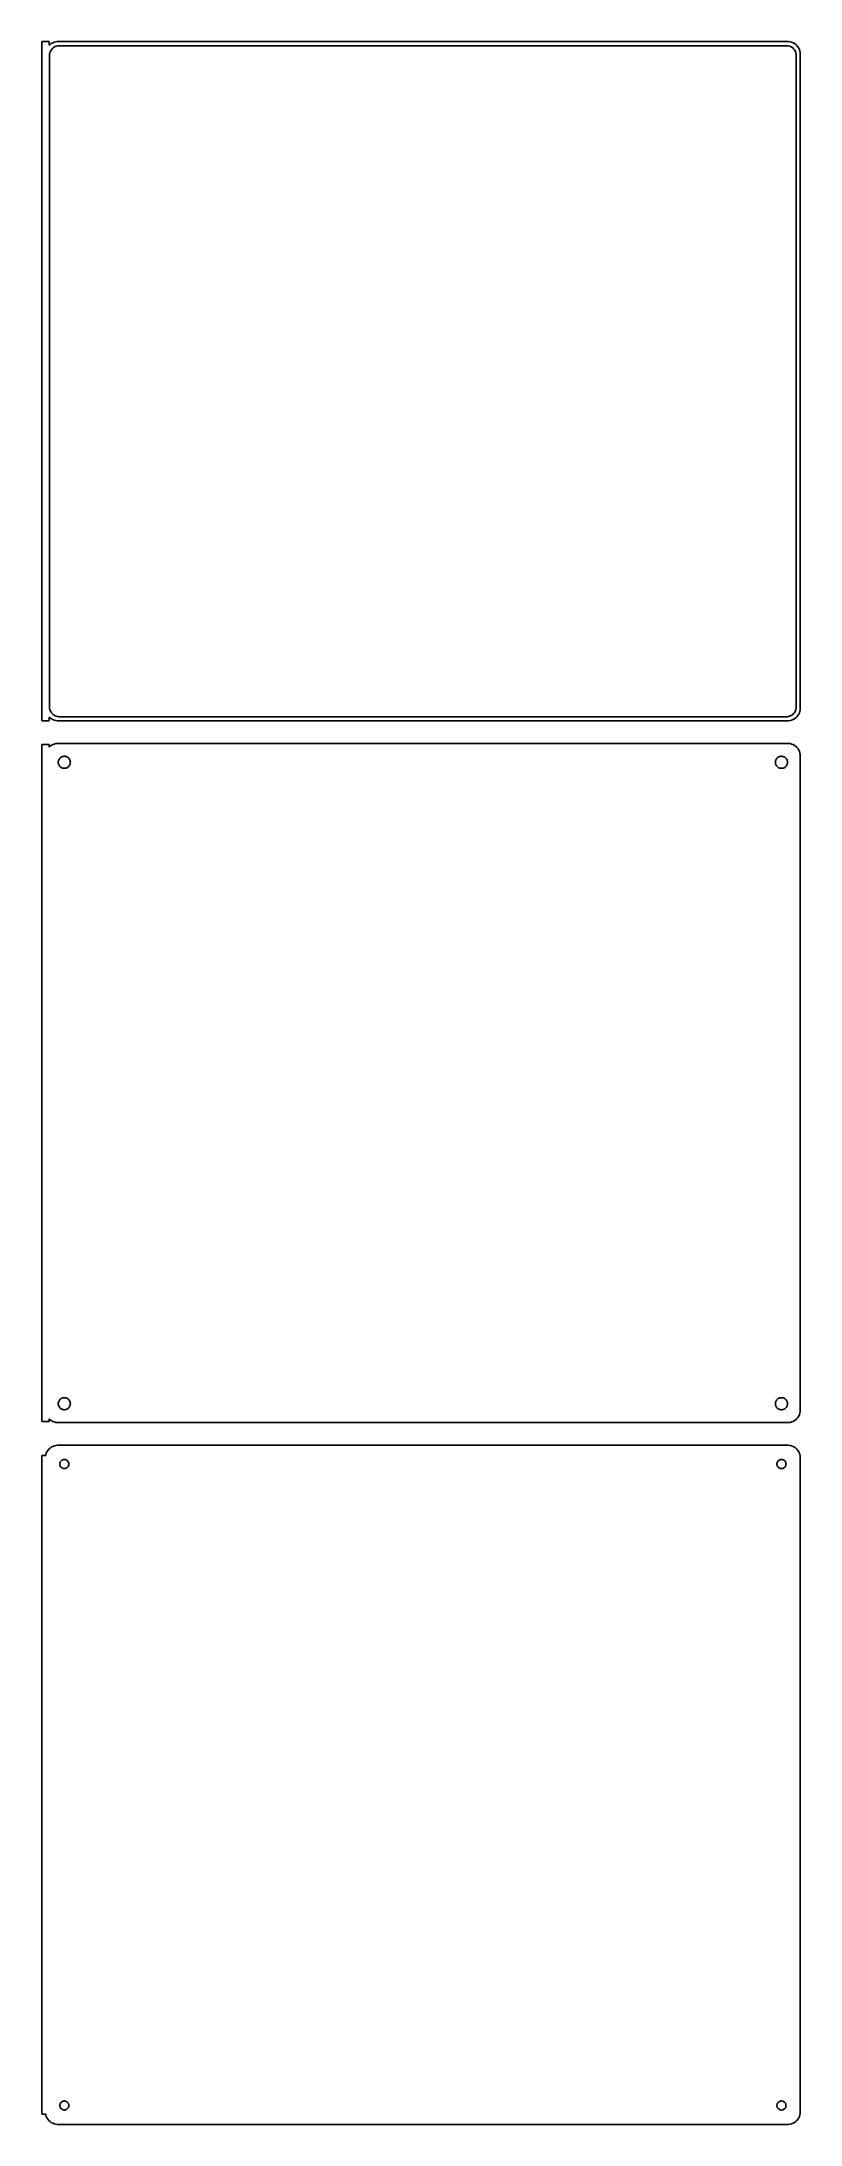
# Model space of a CAD drawing. Header units: metres. Extents: x -152 to 150, y 423 to 1251.
import ezdxf

# ---------------------------------------------------------------- set-up
doc = ezdxf.new("R2010")
doc.units = ezdxf.units.M

msp = doc.modelspace()

# ---------------------------------------------------------------- linework, layer by layer
for p, q in [((-148.5, 1250.99), (-151.5, 1250.99)), ((-151.5, 1250.99), (-151.5, 981.01)), ((-148.5, 1249.56), (-148.5, 1250.99)), ((-147.129, 1250.52), (-147.679, 1250.22)), ((-146.545, 1250.76), (-147.129, 1250.52)), ((-145.937, 1250.91), (-146.545, 1250.76)), ((-145.314, 1250.99), (-145.937, 1250.91)), ((145.314, 1250.99), (-145.314, 1250.99)), ((145.937, 1250.91), (145.314, 1250.99)), ((146.545, 1250.76), (145.937, 1250.91)), ((147.129, 1250.52), (146.545, 1250.76)), ((147.679, 1250.22), (147.129, 1250.52)), ((-148.187, 1249.85), (-148.5, 1249.56)), ((-148.373, 1245.5), (-148.342, 1245.99)), ((-148.373, 986.5), (-148.373, 1245.5)), ((-148.342, 1245.99), (-148.251, 1246.46)), ((-148.251, 1246.46), (-148.101, 1246.93)), ((-147.679, 1250.22), (-148.187, 1249.85)), ((-148.101, 1246.93), (-147.894, 1247.37)), ((-147.894, 1247.37), (-147.633, 1247.78)), ((-147.633, 1247.78), (-147.323, 1248.15)), ((-147.323, 1248.15), (-146.969, 1248.48)), ((-146.969, 1248.48), (-146.575, 1248.77)), ((-146.575, 1248.77), (-146.149, 1249)), ((-146.149, 1249), (-145.697, 1249.18)), ((-145.697, 1249.18), (-145.226, 1249.3)), ((-145.226, 1249.3), (-144.743, 1249.36)), ((-144.743, 1249.36), (144.743, 1249.36)), ((144.743, 1249.36), (145.226, 1249.3)), ((145.226, 1249.3), (145.697, 1249.18)), ((145.697, 1249.18), (146.149, 1249)), ((146.149, 1249), (146.575, 1248.77)), ((146.575, 1248.77), (146.969, 1248.48)), ((146.969, 1248.48), (147.323, 1248.15)), ((147.323, 1248.15), (147.633, 1247.78)), ((147.633, 1247.78), (147.894, 1247.37)), ((148.187, 1249.85), (147.679, 1250.22)), ((147.894, 1247.37), (148.101, 1246.93)), ((148.101, 1246.93), (148.251, 1246.46)), ((148.645, 1249.42), (148.187, 1249.85)), ((148.251, 1246.46), (148.342, 1245.99)), ((148.342, 1245.99), (148.373, 1245.5)), ((148.373, 1245.5), (148.373, 986.5)), ((149.045, 1248.94), (148.645, 1249.42)), ((149.382, 1248.41), (149.045, 1248.94)), ((149.649, 1247.84), (149.382, 1248.41)), ((149.843, 1247.24), (149.649, 1247.84)), ((149.961, 1246.63), (149.843, 1247.24)), ((150, 1246), (149.961, 1246.63)), ((150, 986), (150, 1246)), ((-148.342, 986.015), (-148.373, 986.5)), ((-148.251, 985.537), (-148.342, 986.015)), ((-148.101, 985.074), (-148.251, 985.537)), ((148.251, 985.537), (148.101, 985.074)), ((148.342, 986.015), (148.251, 985.537)), ((148.373, 986.5), (148.342, 986.015)), ((149.843, 984.757), (149.961, 985.373)), ((149.961, 985.373), (150, 986)), ((-151.5, 981.01), (-148.5, 981.01)), ((-148.5, 982.441), (-148.187, 982.147)), ((-148.5, 981.01), (-148.5, 982.441)), ((-148.187, 982.147), (-147.679, 981.778)), ((-147.894, 984.634), (-148.101, 985.074)), ((-147.633, 984.224), (-147.894, 984.634)), ((-147.679, 981.778), (-147.129, 981.476)), ((-147.323, 983.849), (-147.633, 984.224)), ((-146.969, 983.516), (-147.323, 983.849)), ((-147.129, 981.476), (-146.545, 981.245)), ((-146.575, 983.23), (-146.969, 983.516)), ((-146.149, 982.996), (-146.575, 983.23)), ((-146.545, 981.245), (-145.937, 981.089)), ((-145.697, 982.817), (-146.149, 982.996)), ((-145.937, 981.089), (-145.314, 981.01)), ((-145.226, 982.696), (-145.697, 982.817)), ((-145.314, 981.01), (145.314, 981.01)), ((-144.743, 982.635), (-145.226, 982.696)), ((144.743, 982.635), (-144.743, 982.635)), ((145.226, 982.696), (144.743, 982.635)), ((145.697, 982.817), (145.226, 982.696)), ((145.314, 981.01), (145.937, 981.089)), ((146.149, 982.996), (145.697, 982.817)), ((145.937, 981.089), (146.545, 981.245)), ((146.575, 983.23), (146.149, 982.996)), ((146.545, 981.245), (147.129, 981.476)), ((146.969, 983.516), (146.575, 983.23)), ((147.323, 983.849), (146.969, 983.516)), ((147.129, 981.476), (147.679, 981.778)), ((147.633, 984.224), (147.323, 983.849)), ((147.894, 984.634), (147.633, 984.224)), ((147.679, 981.778), (148.187, 982.147)), ((148.101, 985.074), (147.894, 984.634)), ((148.187, 982.147), (148.645, 982.577)), ((148.645, 982.577), (149.045, 983.061)), ((149.045, 983.061), (149.382, 983.591)), ((149.382, 983.591), (149.649, 984.159)), ((149.649, 984.159), (149.843, 984.757)), ((-148.5, 971.615), (-151.5, 971.615)), ((-151.5, 971.615), (-151.5, 702.385)), ((-148.5, 970.559), (-148.5, 971.615)), ((-148.187, 970.853), (-148.5, 970.559)), ((-147.679, 971.222), (-148.187, 970.853)), ((-147.129, 971.524), (-147.679, 971.222)), ((-146.545, 971.755), (-147.129, 971.524)), ((-145.937, 971.911), (-146.545, 971.755)), ((-145.314, 971.99), (-145.937, 971.911)), ((145.314, 971.99), (-145.314, 971.99)), ((145.937, 971.911), (145.314, 971.99)), ((146.545, 971.755), (145.937, 971.911)), ((147.129, 971.524), (146.545, 971.755)), ((147.679, 971.222), (147.129, 971.524)), ((148.187, 970.853), (147.679, 971.222)), ((148.645, 970.423), (148.187, 970.853)), ((149.045, 969.939), (148.645, 970.423)), ((149.382, 969.409), (149.045, 969.939)), ((149.649, 968.841), (149.382, 969.409)), ((149.843, 968.243), (149.649, 968.841)), ((-144.9, 964.5), (-144.881, 964.801)), ((-144.881, 964.199), (-144.9, 964.5)), ((-144.881, 964.801), (-144.825, 965.097)), ((-144.825, 963.903), (-144.881, 964.199)), ((-144.825, 965.097), (-144.731, 965.383)), ((-144.731, 963.617), (-144.825, 963.903)), ((-144.731, 965.383), (-144.603, 965.656)), ((-144.603, 963.344), (-144.731, 963.617)), ((-144.603, 965.656), (-144.442, 965.911)), ((-144.442, 963.089), (-144.603, 963.344)), ((-144.442, 965.911), (-144.25, 966.143)), ((-144.25, 962.857), (-144.442, 963.089)), ((-144.25, 966.143), (-144.03, 966.349)), ((-144.03, 962.651), (-144.25, 962.857)), ((-144.03, 966.349), (-143.786, 966.526)), ((-143.786, 962.474), (-144.03, 962.651)), ((-143.786, 966.526), (-143.522, 966.672)), ((-143.522, 962.328), (-143.786, 962.474)), ((-143.522, 966.672), (-143.242, 966.783)), ((-143.242, 962.217), (-143.522, 962.328)), ((-143.242, 966.783), (-142.95, 966.857)), ((-142.95, 962.143), (-143.242, 962.217)), ((-142.95, 966.857), (-142.651, 966.895)), ((-142.651, 962.105), (-142.95, 962.143)), ((-142.651, 966.895), (-142.349, 966.895)), ((-142.349, 962.105), (-142.651, 962.105)), ((-142.349, 966.895), (-142.05, 966.857)), ((-142.05, 962.143), (-142.349, 962.105)), ((-142.05, 966.857), (-141.758, 966.783)), ((-141.758, 962.217), (-142.05, 962.143)), ((-141.758, 966.783), (-141.478, 966.672)), ((-141.478, 962.328), (-141.758, 962.217)), ((-141.478, 966.672), (-141.214, 966.526)), ((-141.214, 962.474), (-141.478, 962.328)), ((-141.214, 966.526), (-140.97, 966.349)), ((-140.97, 962.651), (-141.214, 962.474)), ((-140.97, 966.349), (-140.75, 966.143)), ((-140.75, 962.857), (-140.97, 962.651)), ((-140.75, 966.143), (-140.558, 965.911)), ((-140.558, 963.089), (-140.75, 962.857)), ((-140.558, 965.911), (-140.397, 965.656)), ((-140.397, 963.344), (-140.558, 963.089)), ((-140.397, 965.656), (-140.269, 965.383)), ((-140.269, 963.617), (-140.397, 963.344)), ((-140.269, 965.383), (-140.175, 965.097)), ((-140.175, 963.903), (-140.269, 963.617)), ((-140.175, 965.097), (-140.119, 964.801)), ((-140.119, 964.199), (-140.175, 963.903)), ((-140.119, 964.801), (-140.1, 964.5)), ((-140.1, 964.5), (-140.119, 964.199)), ((140.1, 964.5), (140.119, 964.801)), ((140.119, 964.199), (140.1, 964.5)), ((140.119, 964.801), (140.175, 965.097)), ((140.175, 963.903), (140.119, 964.199)), ((140.175, 965.097), (140.269, 965.383)), ((140.269, 963.617), (140.175, 963.903)), ((140.269, 965.383), (140.397, 965.656)), ((140.397, 963.344), (140.269, 963.617)), ((140.397, 965.656), (140.558, 965.911)), ((140.558, 963.089), (140.397, 963.344)), ((140.558, 965.911), (140.75, 966.143)), ((140.75, 962.857), (140.558, 963.089)), ((140.75, 966.143), (140.97, 966.349)), ((140.97, 962.651), (140.75, 962.857)), ((140.97, 966.349), (141.214, 966.526)), ((141.214, 962.474), (140.97, 962.651)), ((141.214, 966.526), (141.478, 966.672)), ((141.478, 962.328), (141.214, 962.474)), ((141.478, 966.672), (141.758, 966.783)), ((141.758, 962.217), (141.478, 962.328)), ((141.758, 966.783), (142.05, 966.857)), ((142.05, 962.143), (141.758, 962.217)), ((142.05, 966.857), (142.349, 966.895)), ((142.349, 962.105), (142.05, 962.143)), ((142.349, 966.895), (142.651, 966.895)), ((142.651, 962.105), (142.349, 962.105)), ((142.651, 966.895), (142.95, 966.857)), ((142.95, 962.143), (142.651, 962.105)), ((142.95, 966.857), (143.242, 966.783)), ((143.242, 962.217), (142.95, 962.143)), ((143.242, 966.783), (143.522, 966.672)), ((143.522, 962.328), (143.242, 962.217)), ((143.522, 966.672), (143.786, 966.526)), ((143.786, 962.474), (143.522, 962.328)), ((143.786, 966.526), (144.03, 966.349)), ((144.03, 962.651), (143.786, 962.474)), ((144.03, 966.349), (144.25, 966.143)), ((144.25, 962.857), (144.03, 962.651)), ((144.25, 966.143), (144.442, 965.911)), ((144.442, 963.089), (144.25, 962.857)), ((144.442, 965.911), (144.603, 965.656)), ((144.603, 963.344), (144.442, 963.089)), ((144.603, 965.656), (144.731, 965.383)), ((144.731, 963.617), (144.603, 963.344)), ((144.731, 965.383), (144.825, 965.097)), ((144.825, 963.903), (144.731, 963.617)), ((144.825, 965.097), (144.881, 964.801)), ((144.881, 964.199), (144.825, 963.903)), ((144.881, 964.801), (144.9, 964.5)), ((144.9, 964.5), (144.881, 964.199)), ((149.961, 967.627), (149.843, 968.243)), ((150, 967), (149.961, 967.627)), ((150, 707), (150, 967)), ((-144.9, 709.5), (-144.881, 709.801)), ((-144.881, 709.199), (-144.9, 709.5)), ((-144.881, 709.801), (-144.825, 710.097)), ((-144.825, 708.903), (-144.881, 709.199)), ((-144.825, 710.097), (-144.731, 710.383)), ((-144.731, 708.617), (-144.825, 708.903)), ((-144.731, 710.383), (-144.603, 710.656)), ((-144.603, 708.344), (-144.731, 708.617)), ((-144.603, 710.656), (-144.442, 710.911)), ((-144.442, 708.089), (-144.603, 708.344)), ((-144.442, 710.911), (-144.25, 711.143)), ((-144.25, 707.857), (-144.442, 708.089)), ((-144.25, 711.143), (-144.03, 711.349)), ((-144.03, 707.651), (-144.25, 707.857)), ((-144.03, 711.349), (-143.786, 711.526)), ((-143.786, 707.474), (-144.03, 707.651)), ((-143.786, 711.526), (-143.522, 711.672)), ((-143.522, 707.328), (-143.786, 707.474)), ((-143.522, 711.672), (-143.242, 711.783)), ((-143.242, 707.217), (-143.522, 707.328)), ((-143.242, 711.783), (-142.95, 711.857)), ((-142.95, 707.143), (-143.242, 707.217)), ((-142.95, 711.857), (-142.651, 711.895)), ((-142.651, 707.105), (-142.95, 707.143)), ((-142.651, 711.895), (-142.349, 711.895)), ((-142.349, 707.105), (-142.651, 707.105)), ((-142.349, 711.895), (-142.05, 711.857)), ((-142.05, 707.143), (-142.349, 707.105)), ((-142.05, 711.857), (-141.758, 711.783)), ((-141.758, 707.217), (-142.05, 707.143)), ((-141.758, 711.783), (-141.478, 711.672)), ((-141.478, 707.328), (-141.758, 707.217)), ((-141.478, 711.672), (-141.214, 711.526)), ((-141.214, 707.474), (-141.478, 707.328)), ((-141.214, 711.526), (-140.97, 711.349)), ((-140.97, 707.651), (-141.214, 707.474)), ((-140.97, 711.349), (-140.75, 711.143)), ((-140.75, 707.857), (-140.97, 707.651)), ((-140.75, 711.143), (-140.558, 710.911)), ((-140.558, 708.089), (-140.75, 707.857)), ((-140.558, 710.911), (-140.397, 710.656)), ((-140.397, 708.344), (-140.558, 708.089)), ((-140.397, 710.656), (-140.269, 710.383)), ((-140.269, 708.617), (-140.397, 708.344)), ((-140.269, 710.383), (-140.175, 710.097)), ((-140.175, 708.903), (-140.269, 708.617)), ((-140.175, 710.097), (-140.119, 709.801)), ((-140.119, 709.199), (-140.175, 708.903)), ((-140.119, 709.801), (-140.1, 709.5)), ((-140.1, 709.5), (-140.119, 709.199)), ((140.1, 709.5), (140.119, 709.801)), ((140.119, 709.199), (140.1, 709.5)), ((140.119, 709.801), (140.175, 710.097)), ((140.175, 708.903), (140.119, 709.199)), ((140.175, 710.097), (140.269, 710.383)), ((140.269, 708.617), (140.175, 708.903)), ((140.269, 710.383), (140.397, 710.656)), ((140.397, 708.344), (140.269, 708.617)), ((140.397, 710.656), (140.558, 710.911)), ((140.558, 708.089), (140.397, 708.344)), ((140.558, 710.911), (140.75, 711.143)), ((140.75, 707.857), (140.558, 708.089)), ((140.75, 711.143), (140.97, 711.349)), ((140.97, 707.651), (140.75, 707.857)), ((140.97, 711.349), (141.214, 711.526)), ((141.214, 707.474), (140.97, 707.651)), ((141.214, 711.526), (141.478, 711.672)), ((141.478, 707.328), (141.214, 707.474)), ((141.478, 711.672), (141.758, 711.783)), ((141.758, 707.217), (141.478, 707.328)), ((141.758, 711.783), (142.05, 711.857)), ((142.05, 707.143), (141.758, 707.217)), ((142.05, 711.857), (142.349, 711.895)), ((142.349, 707.105), (142.05, 707.143)), ((142.349, 711.895), (142.651, 711.895)), ((142.651, 707.105), (142.349, 707.105)), ((142.651, 711.895), (142.95, 711.857)), ((142.95, 707.143), (142.651, 707.105)), ((142.95, 711.857), (143.242, 711.783)), ((143.242, 707.217), (142.95, 707.143)), ((143.242, 711.783), (143.522, 711.672)), ((143.522, 707.328), (143.242, 707.217)), ((143.522, 711.672), (143.786, 711.526)), ((143.786, 707.474), (143.522, 707.328)), ((143.786, 711.526), (144.03, 711.349)), ((144.03, 707.651), (143.786, 707.474)), ((144.03, 711.349), (144.25, 711.143)), ((144.25, 707.857), (144.03, 707.651)), ((144.25, 711.143), (144.442, 710.911)), ((144.442, 708.089), (144.25, 707.857)), ((144.442, 710.911), (144.603, 710.656)), ((144.603, 708.344), (144.442, 708.089)), ((144.603, 710.656), (144.731, 710.383)), ((144.731, 708.617), (144.603, 708.344)), ((144.731, 710.383), (144.825, 710.097)), ((144.825, 708.903), (144.731, 708.617)), ((144.825, 710.097), (144.881, 709.801)), ((144.881, 709.199), (144.825, 708.903)), ((144.881, 709.801), (144.9, 709.5)), ((144.9, 709.5), (144.881, 709.199)), ((148.645, 703.577), (149.045, 704.061)), ((149.045, 704.061), (149.382, 704.591)), ((149.382, 704.591), (149.649, 705.159)), ((149.649, 705.159), (149.843, 705.757)), ((149.843, 705.757), (149.961, 706.373)), ((149.961, 706.373), (150, 707)), ((-151.5, 702.385), (-148.5, 702.385)), ((-148.5, 702.385), (-148.5, 703.441)), ((-148.5, 703.441), (-148.187, 703.147)), ((-148.187, 703.147), (-147.679, 702.778)), ((-147.679, 702.778), (-147.129, 702.476)), ((-147.129, 702.476), (-146.545, 702.245)), ((-146.545, 702.245), (-145.937, 702.089)), ((-145.937, 702.089), (-145.314, 702.01)), ((-145.314, 702.01), (145.314, 702.01)), ((145.314, 702.01), (145.937, 702.089)), ((145.937, 702.089), (146.545, 702.245)), ((146.545, 702.245), (147.129, 702.476)), ((147.129, 702.476), (147.679, 702.778)), ((147.679, 702.778), (148.187, 703.147)), ((148.187, 703.147), (148.645, 703.577)), ((-149.9, 688.944), (-151.5, 688.944)), ((-151.5, 688.944), (-151.5, 427.056)), ((-149.843, 689.243), (-149.9, 688.944)), ((-149.649, 689.841), (-149.843, 689.243)), ((-149.382, 690.409), (-149.649, 689.841)), ((-149.045, 690.939), (-149.382, 690.409)), ((-148.645, 691.423), (-149.045, 690.939)), ((-148.187, 691.853), (-148.645, 691.423)), ((-147.679, 692.222), (-148.187, 691.853)), ((-147.129, 692.524), (-147.679, 692.222)), ((-146.545, 692.755), (-147.129, 692.524)), ((-145.937, 692.911), (-146.545, 692.755)), ((-145.314, 692.99), (-145.937, 692.911)), ((145.314, 692.99), (-145.314, 692.99)), ((-143.056, 687.212), (-142.837, 687.268)), ((-142.837, 687.268), (-142.613, 687.296)), ((-142.613, 687.296), (-142.387, 687.296)), ((-142.387, 687.296), (-142.163, 687.268)), ((-142.163, 687.268), (-141.944, 687.212)), ((141.944, 687.212), (142.163, 687.268)), ((142.163, 687.268), (142.387, 687.296)), ((142.387, 687.296), (142.613, 687.296)), ((142.613, 687.296), (142.837, 687.268)), ((142.837, 687.268), (143.056, 687.212)), ((145.937, 692.911), (145.314, 692.99)), ((146.545, 692.755), (145.937, 692.911)), ((147.129, 692.524), (146.545, 692.755)), ((147.679, 692.222), (147.129, 692.524)), ((148.187, 691.853), (147.679, 692.222)), ((148.645, 691.423), (148.187, 691.853)), ((149.045, 690.939), (148.645, 691.423)), ((149.382, 690.409), (149.045, 690.939)), ((149.649, 689.841), (149.382, 690.409)), ((149.843, 689.243), (149.649, 689.841)), ((149.961, 688.627), (149.843, 689.243)), ((150, 688), (149.961, 688.627)), ((150, 428), (150, 688)), ((-144.3, 685.5), (-144.286, 685.726)), ((-144.286, 685.274), (-144.3, 685.5)), ((-144.286, 685.726), (-144.243, 685.948)), ((-144.243, 685.052), (-144.286, 685.274)), ((-144.243, 685.948), (-144.174, 686.163)), ((-144.174, 684.837), (-144.243, 685.052)), ((-144.174, 686.163), (-144.077, 686.367)), ((-144.077, 684.633), (-144.174, 684.837)), ((-144.077, 686.367), (-143.956, 686.558)), ((-143.956, 684.442), (-144.077, 684.633)), ((-143.956, 686.558), (-143.812, 686.732)), ((-143.812, 684.268), (-143.956, 684.442)), ((-143.812, 686.732), (-143.647, 686.887)), ((-143.647, 684.113), (-143.812, 684.268)), ((-143.647, 686.887), (-143.464, 687.02)), ((-143.464, 683.98), (-143.647, 684.113)), ((-143.464, 687.02), (-143.266, 687.129)), ((-143.266, 683.871), (-143.464, 683.98)), ((-143.266, 687.129), (-143.056, 687.212)), ((-143.056, 683.788), (-143.266, 683.871)), ((-142.837, 683.732), (-143.056, 683.788)), ((-142.613, 683.704), (-142.837, 683.732)), ((-142.387, 683.704), (-142.613, 683.704)), ((-142.163, 683.732), (-142.387, 683.704)), ((-141.944, 683.788), (-142.163, 683.732)), ((-141.944, 687.212), (-141.734, 687.129)), ((-141.734, 683.871), (-141.944, 683.788)), ((-141.734, 687.129), (-141.536, 687.02)), ((-141.536, 683.98), (-141.734, 683.871)), ((-141.536, 687.02), (-141.353, 686.887)), ((-141.353, 684.113), (-141.536, 683.98)), ((-141.353, 686.887), (-141.188, 686.732)), ((-141.188, 684.268), (-141.353, 684.113)), ((-141.188, 686.732), (-141.044, 686.558)), ((-141.044, 684.442), (-141.188, 684.268)), ((-141.044, 686.558), (-140.923, 686.367)), ((-140.923, 684.633), (-141.044, 684.442)), ((-140.923, 686.367), (-140.826, 686.163)), ((-140.826, 684.837), (-140.923, 684.633)), ((-140.826, 686.163), (-140.757, 685.948)), ((-140.757, 685.052), (-140.826, 684.837)), ((-140.757, 685.948), (-140.714, 685.726)), ((-140.714, 685.274), (-140.757, 685.052)), ((-140.714, 685.726), (-140.7, 685.5)), ((-140.7, 685.5), (-140.714, 685.274)), ((140.7, 685.5), (140.714, 685.726)), ((140.714, 685.274), (140.7, 685.5)), ((140.714, 685.726), (140.757, 685.948)), ((140.757, 685.052), (140.714, 685.274)), ((140.757, 685.948), (140.826, 686.163)), ((140.826, 684.837), (140.757, 685.052)), ((140.826, 686.163), (140.923, 686.367)), ((140.923, 684.633), (140.826, 684.837)), ((140.923, 686.367), (141.044, 686.558)), ((141.044, 684.442), (140.923, 684.633)), ((141.044, 686.558), (141.188, 686.732)), ((141.188, 684.268), (141.044, 684.442)), ((141.188, 686.732), (141.353, 686.887)), ((141.353, 684.113), (141.188, 684.268)), ((141.353, 686.887), (141.536, 687.02)), ((141.536, 683.98), (141.353, 684.113)), ((141.536, 687.02), (141.734, 687.129)), ((141.734, 683.871), (141.536, 683.98)), ((141.734, 687.129), (141.944, 687.212)), ((141.944, 683.788), (141.734, 683.871)), ((142.163, 683.732), (141.944, 683.788)), ((142.387, 683.704), (142.163, 683.732)), ((142.613, 683.704), (142.387, 683.704)), ((142.837, 683.732), (142.613, 683.704)), ((143.056, 683.788), (142.837, 683.732)), ((143.056, 687.212), (143.266, 687.129)), ((143.266, 683.871), (143.056, 683.788)), ((143.266, 687.129), (143.464, 687.02)), ((143.464, 683.98), (143.266, 683.871)), ((143.464, 687.02), (143.647, 686.887)), ((143.647, 684.113), (143.464, 683.98)), ((143.647, 686.887), (143.812, 686.732)), ((143.812, 684.268), (143.647, 684.113)), ((143.812, 686.732), (143.956, 686.558)), ((143.956, 684.442), (143.812, 684.268)), ((143.956, 686.558), (144.077, 686.367)), ((144.077, 684.633), (143.956, 684.442)), ((144.077, 686.367), (144.174, 686.163)), ((144.174, 684.837), (144.077, 684.633)), ((144.174, 686.163), (144.243, 685.948)), ((144.243, 685.052), (144.174, 684.837)), ((144.243, 685.948), (144.286, 685.726)), ((144.286, 685.274), (144.243, 685.052)), ((144.286, 685.726), (144.3, 685.5)), ((144.3, 685.5), (144.286, 685.274)), ((-144.3, 430.5), (-144.286, 430.726)), ((-144.286, 430.726), (-144.243, 430.948)), ((-144.243, 430.948), (-144.174, 431.163)), ((-144.174, 431.163), (-144.077, 431.367)), ((-144.077, 431.367), (-143.956, 431.558)), ((-143.956, 431.558), (-143.812, 431.732)), ((-143.812, 431.732), (-143.647, 431.887)), ((-143.647, 431.887), (-143.464, 432.02)), ((-143.464, 432.02), (-143.266, 432.129)), ((-143.266, 432.129), (-143.056, 432.212)), ((-143.056, 432.212), (-142.837, 432.268)), ((-142.837, 432.268), (-142.613, 432.296)), ((-142.613, 432.296), (-142.387, 432.296)), ((-142.387, 432.296), (-142.163, 432.268)), ((-142.163, 432.268), (-141.944, 432.212)), ((-141.944, 432.212), (-141.734, 432.129)), ((-141.734, 432.129), (-141.536, 432.02)), ((-141.536, 432.02), (-141.353, 431.887)), ((-141.353, 431.887), (-141.188, 431.732)), ((-141.188, 431.732), (-141.044, 431.558)), ((-141.044, 431.558), (-140.923, 431.367)), ((-140.923, 431.367), (-140.826, 431.163)), ((-140.826, 431.163), (-140.757, 430.948)), ((-140.757, 430.948), (-140.714, 430.726)), ((-140.714, 430.726), (-140.7, 430.5)), ((140.7, 430.5), (140.714, 430.726)), ((140.714, 430.726), (140.757, 430.948)), ((140.757, 430.948), (140.826, 431.163)), ((140.826, 431.163), (140.923, 431.367)), ((140.923, 431.367), (141.044, 431.558)), ((141.044, 431.558), (141.188, 431.732)), ((141.188, 431.732), (141.353, 431.887)), ((141.353, 431.887), (141.536, 432.02)), ((141.536, 432.02), (141.734, 432.129)), ((141.734, 432.129), (141.944, 432.212)), ((141.944, 432.212), (142.163, 432.268)), ((142.163, 432.268), (142.387, 432.296)), ((142.387, 432.296), (142.613, 432.296)), ((142.613, 432.296), (142.837, 432.268)), ((142.837, 432.268), (143.056, 432.212)), ((143.056, 432.212), (143.266, 432.129)), ((143.266, 432.129), (143.464, 432.02)), ((143.464, 432.02), (143.647, 431.887)), ((143.647, 431.887), (143.812, 431.732)), ((143.812, 431.732), (143.956, 431.558)), ((143.956, 431.558), (144.077, 431.367)), ((144.077, 431.367), (144.174, 431.163)), ((144.174, 431.163), (144.243, 430.948)), ((144.243, 430.948), (144.286, 430.726)), ((144.286, 430.726), (144.3, 430.5)), ((-151.5, 427.056), (-149.9, 427.056)), ((-149.9, 427.056), (-149.843, 426.757)), ((-149.843, 426.757), (-149.649, 426.159)), ((-149.649, 426.159), (-149.382, 425.591)), ((-149.382, 425.591), (-149.045, 425.061)), ((-149.045, 425.061), (-148.645, 424.577)), ((-148.645, 424.577), (-148.187, 424.147)), ((-148.187, 424.147), (-147.679, 423.778)), ((-147.679, 423.778), (-147.129, 423.476)), ((-147.129, 423.476), (-146.545, 423.245)), ((-146.545, 423.245), (-145.937, 423.089)), ((-145.937, 423.089), (-145.314, 423.01)), ((-145.314, 423.01), (145.314, 423.01)), ((-144.286, 430.274), (-144.3, 430.5)), ((-144.243, 430.052), (-144.286, 430.274)), ((-144.174, 429.837), (-144.243, 430.052)), ((-144.077, 429.633), (-144.174, 429.837)), ((-143.956, 429.442), (-144.077, 429.633)), ((-143.812, 429.268), (-143.956, 429.442)), ((-143.647, 429.113), (-143.812, 429.268)), ((-143.464, 428.98), (-143.647, 429.113)), ((-143.266, 428.871), (-143.464, 428.98)), ((-143.056, 428.788), (-143.266, 428.871)), ((-142.837, 428.732), (-143.056, 428.788)), ((-142.613, 428.704), (-142.837, 428.732)), ((-142.387, 428.704), (-142.613, 428.704)), ((-142.163, 428.732), (-142.387, 428.704)), ((-141.944, 428.788), (-142.163, 428.732)), ((-141.734, 428.871), (-141.944, 428.788)), ((-141.536, 428.98), (-141.734, 428.871)), ((-141.353, 429.113), (-141.536, 428.98)), ((-141.188, 429.268), (-141.353, 429.113)), ((-141.044, 429.442), (-141.188, 429.268)), ((-140.923, 429.633), (-141.044, 429.442)), ((-140.826, 429.837), (-140.923, 429.633)), ((-140.757, 430.052), (-140.826, 429.837)), ((-140.714, 430.274), (-140.757, 430.052)), ((-140.7, 430.5), (-140.714, 430.274)), ((140.714, 430.274), (140.7, 430.5)), ((140.757, 430.052), (140.714, 430.274)), ((140.826, 429.837), (140.757, 430.052)), ((140.923, 429.633), (140.826, 429.837)), ((141.044, 429.442), (140.923, 429.633)), ((141.188, 429.268), (141.044, 429.442)), ((141.353, 429.113), (141.188, 429.268)), ((141.536, 428.98), (141.353, 429.113)), ((141.734, 428.871), (141.536, 428.98)), ((141.944, 428.788), (141.734, 428.871)), ((142.163, 428.732), (141.944, 428.788)), ((142.387, 428.704), (142.163, 428.732)), ((142.613, 428.704), (142.387, 428.704)), ((142.837, 428.732), (142.613, 428.704)), ((143.056, 428.788), (142.837, 428.732)), ((143.266, 428.871), (143.056, 428.788)), ((143.464, 428.98), (143.266, 428.871)), ((143.647, 429.113), (143.464, 428.98)), ((143.812, 429.268), (143.647, 429.113)), ((143.956, 429.442), (143.812, 429.268)), ((144.077, 429.633), (143.956, 429.442)), ((144.174, 429.837), (144.077, 429.633)), ((144.243, 430.052), (144.174, 429.837)), ((144.286, 430.274), (144.243, 430.052)), ((144.3, 430.5), (144.286, 430.274)), ((145.314, 423.01), (145.937, 423.089)), ((145.937, 423.089), (146.545, 423.245)), ((146.545, 423.245), (147.129, 423.476)), ((147.129, 423.476), (147.679, 423.778)), ((147.679, 423.778), (148.187, 424.147)), ((148.187, 424.147), (148.645, 424.577)), ((148.645, 424.577), (149.045, 425.061)), ((149.045, 425.061), (149.382, 425.591)), ((149.382, 425.591), (149.649, 426.159)), ((149.649, 426.159), (149.843, 426.757)), ((149.843, 426.757), (149.961, 427.373)), ((149.961, 427.373), (150, 428))]:
    msp.add_line(p, q)

doc.saveas('drawing.dxf')
